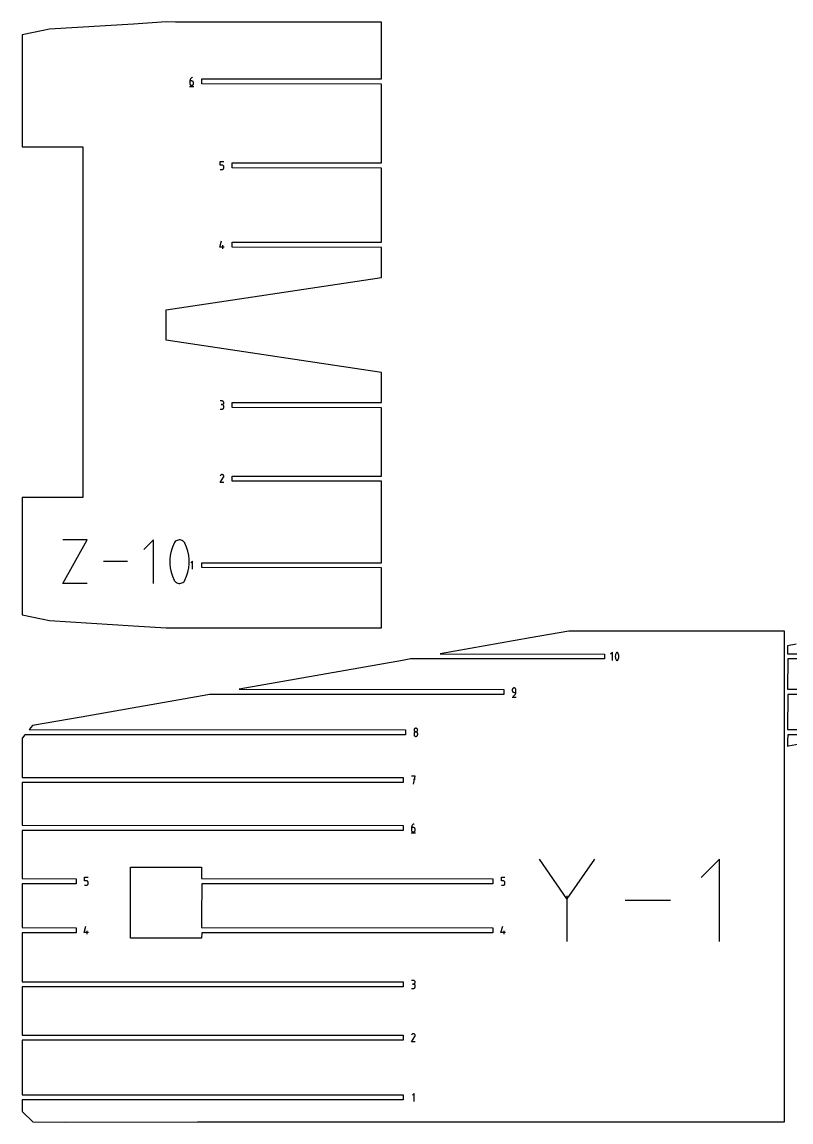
# Model space of a CAD drawing. Extents: x 0 to 3000, y 0 to 3000.
# Drawn here: x 750 to 1506, y 1200 to 2282 of the extents above; entities that cross this region are included whole.
import ezdxf

# ---------------------------------------------------------------- set-up
doc = ezdxf.new("R2010")
doc.units = 0

msp = doc.modelspace()

# ---------------------------------------------------------------- linework, layer by layer
at = {"layer": 'annotation', "color": 1}
for p, q in [((914.360083, 2218.465075), (918.360083, 2218.465075)), ((914.621921, 2224.443288), (914.582584, 2223.902552)), ((914.582584, 2223.902552), (914.582584, 2221.243578)), ((916.35908, 2223.902552), (914.582584, 2223.902552)), ((914.582584, 2221.243578), (914.582584, 2221.243578)), ((914.582584, 2221.243578), (914.611266, 2220.924002)), ((914.611266, 2220.924002), (914.693937, 2220.623172)), ((914.736734, 2224.96283), (914.621921, 2224.443288)), ((914.693937, 2220.623172), (914.825534, 2220.346123)), ((914.92223, 2225.454735), (914.736734, 2224.96283)), ((914.825534, 2220.346123), (915.000995, 2220.097886)), ((915.173616, 2225.912562), (914.92223, 2225.454735)), ((915.000995, 2220.097886), (915.215258, 2219.883497)), ((915.486096, 2226.329869), (915.173616, 2225.912562)), ((915.215258, 2219.883497), (915.46326, 2219.707987)), ((915.46326, 2219.707987), (915.739939, 2219.576392)), ((915.854878, 2226.700216), (915.486096, 2226.329869)), ((915.739939, 2219.576392), (916.040233, 2219.493743)), ((916.275167, 2227.01716), (915.854878, 2226.700216)), ((916.040233, 2219.493743), (916.35908, 2219.465075)), ((916.742169, 2227.27426), (916.275167, 2227.01716)), ((916.678587, 2223.874038), (916.35908, 2223.902552)), ((916.35908, 2219.465075), (916.678587, 2219.493743)), ((916.35908, 2219.465075), (916.35908, 2219.465075)), ((916.979232, 2223.791805), (916.678587, 2223.874038)), ((916.678587, 2219.493743), (916.979232, 2219.576392)), ((917.25109, 2227.465075), (916.742169, 2227.27426)), ((917.256014, 2223.66081), (916.979232, 2223.791805)), ((916.979232, 2219.576392), (917.256014, 2219.707987)), ((917.25109, 2227.465075), (917.25109, 2227.465075)), ((917.503934, 2223.486013), (917.256014, 2223.66081)), ((917.256014, 2219.707987), (917.503934, 2219.883497)), ((917.717991, 2223.272373), (917.503934, 2223.486013)), ((917.503934, 2219.883497), (917.717991, 2220.097886)), ((917.893183, 2223.024849), (917.717991, 2223.272373)), ((917.717991, 2220.097886), (917.893183, 2220.346123)), ((918.024512, 2222.7484), (917.893183, 2223.024849)), ((917.893183, 2220.346123), (918.024512, 2220.623172)), ((918.106976, 2222.447985), (918.024512, 2222.7484)), ((918.024512, 2220.623172), (918.106976, 2220.924002)), ((918.135575, 2222.128564), (918.106976, 2222.447985)), ((918.106976, 2220.924002), (918.135575, 2221.243578)), ((918.135575, 2221.243578), (918.135575, 2222.128564)), ((918.135575, 2222.128564), (918.135575, 2222.128564)), ((944.466647, 2141.180107), (944.466647, 2144.742631)), ((944.466647, 2144.742631), (948.019639, 2144.742631)), ((946.243143, 2141.180107), (944.466647, 2141.180107)), ((944.466647, 2136.742631), (946.243143, 2136.742631)), ((946.562121, 2141.151594), (946.243143, 2141.180107)), ((946.243143, 2136.742631), (946.561989, 2136.771299)), ((946.243143, 2136.742631), (946.243143, 2136.742631)), ((946.561989, 2136.771299), (946.862283, 2136.853948)), ((946.862486, 2141.06936), (946.562121, 2141.151594)), ((946.862283, 2136.853948), (947.138963, 2136.985543)), ((947.139186, 2140.938366), (946.862486, 2141.06936)), ((947.138963, 2136.985543), (947.386965, 2137.161053)), ((947.387171, 2140.763568), (947.139186, 2140.938366)), ((947.386965, 2137.161053), (947.601228, 2137.375442)), ((947.601393, 2140.549928), (947.387171, 2140.763568)), ((947.601228, 2137.375442), (947.776689, 2137.623678)), ((947.7768, 2140.302404), (947.601393, 2140.549928)), ((947.776689, 2137.623678), (947.908286, 2137.900728)), ((947.908344, 2140.025956), (947.7768, 2140.302404)), ((947.908286, 2137.900728), (947.990957, 2138.201557)), ((947.990973, 2139.725541), (947.908344, 2140.025956)), ((947.990957, 2138.201557), (948.019639, 2138.521133)), ((948.019639, 2139.40612), (947.990973, 2139.725541)), ((948.019639, 2138.521133), (948.019639, 2139.40612)), ((948.019639, 2139.40612), (948.019639, 2139.40612)), ((944.022147, 2060.47309), (945.796134, 2066.694587)), ((948.464139, 2060.47309), (944.022147, 2060.47309)), ((947.132645, 2058.694587), (947.132645, 2062.247579)), ((946.243143, 1909.086662), (944.466648, 1909.086662)), ((946.243143, 1905.533671), (945.353641, 1905.533671)), ((945.353641, 1905.533671), (946.243143, 1905.533671)), ((946.56265, 1909.057984), (946.243143, 1909.086662)), ((946.243143, 1905.533671), (946.56265, 1905.562356)), ((946.56265, 1905.504992), (946.243143, 1905.533671)), ((946.243143, 1905.533671), (946.243143, 1905.533671)), ((946.863295, 1908.975337), (946.56265, 1909.057984)), ((946.56265, 1905.562356), (946.863295, 1905.645051)), ((946.863295, 1905.422346), (946.56265, 1905.504992)), ((947.140078, 1908.843805), (946.863295, 1908.975337)), ((946.863295, 1905.645051), (947.140078, 1905.776713)), ((947.140078, 1905.290814), (946.863295, 1905.422346)), ((947.387997, 1908.668471), (947.140078, 1908.843805)), ((947.140078, 1905.776713), (947.387997, 1905.952302)), ((947.387997, 1905.11548), (947.140078, 1905.290814)), ((947.602054, 1908.454418), (947.387997, 1908.668471)), ((947.387997, 1905.952302), (947.602054, 1906.166774)), ((947.602054, 1904.901427), (947.387997, 1905.11548)), ((947.777247, 1908.206729), (947.602054, 1908.454418)), ((947.602054, 1906.166774), (947.777247, 1906.41509)), ((947.777247, 1904.653738), (947.602054, 1904.901427)), ((947.908575, 1907.930487), (947.777247, 1908.206729)), ((947.777247, 1906.41509), (947.908575, 1906.692206)), ((947.908575, 1904.377496), (947.777247, 1904.653738)), ((947.99104, 1907.630774), (947.908575, 1907.930487)), ((947.908575, 1906.692206), (947.99104, 1906.993082)), ((947.99104, 1904.077783), (947.908575, 1904.377496)), ((948.019639, 1907.312675), (947.99104, 1907.630774)), ((947.99104, 1906.993082), (948.019639, 1907.312675)), ((948.019639, 1907.312675), (948.019639, 1907.312675)), ((944.466648, 1901.096194), (946.243143, 1901.096194)), ((946.243143, 1901.096194), (946.56265, 1901.124856)), ((946.243143, 1901.096194), (946.243143, 1901.096194)), ((946.56265, 1901.124856), (946.863295, 1901.207461)), ((946.863295, 1901.207461), (947.140078, 1901.338939)), ((947.140078, 1901.338939), (947.387997, 1901.51422)), ((947.387997, 1901.51422), (947.602054, 1901.728231)), ((947.602054, 1901.728231), (947.777247, 1901.975904)), ((947.777247, 1901.975904), (947.908575, 1902.252167)), ((947.908575, 1902.252167), (947.99104, 1902.55195)), ((948.019639, 1903.759683), (947.99104, 1904.077783)), ((947.99104, 1902.55195), (948.019639, 1902.870181)), ((948.019639, 1902.870181), (948.019639, 1903.759683)), ((948.019639, 1903.759683), (948.019639, 1903.759683)), ((944.466647, 1828.810178), (947.749728, 1834.095516)), ((948.019639, 1828.810178), (944.466647, 1828.810178)), ((944.704952, 1835.920676), (944.471664, 1835.473165)), ((944.890084, 1836.183196), (944.704952, 1835.920676)), ((945.112201, 1836.40234), (944.890084, 1836.183196)), ((945.364548, 1836.576352), (945.112201, 1836.40234)), ((945.640369, 1836.703477), (945.364548, 1836.576352)), ((945.932909, 1836.78196), (945.640369, 1836.703477)), ((946.235413, 1836.810048), (945.932909, 1836.78196)), ((946.541125, 1836.785984), (946.235413, 1836.810048)), ((946.843291, 1836.708013), (946.541125, 1836.785984)), ((947.135154, 1836.574382), (946.843291, 1836.708013)), ((947.396194, 1836.389018), (947.135154, 1836.574382)), ((947.135154, 1836.574382), (947.135154, 1836.574382)), ((947.614452, 1836.166583), (947.396194, 1836.389018)), ((947.787986, 1835.913893), (947.614452, 1836.166583)), ((947.749728, 1834.095516), (947.753653, 1834.100372)), ((947.749728, 1834.095516), (947.749728, 1834.095516)), ((947.753653, 1834.100372), (947.757416, 1834.10527)), ((947.757416, 1834.10527), (947.761044, 1834.110251)), ((947.761044, 1834.110251), (947.76456, 1834.115355)), ((947.76456, 1834.115355), (947.767989, 1834.120624)), ((947.767989, 1834.120624), (947.771356, 1834.1261)), ((947.771356, 1834.1261), (947.774686, 1834.131824)), ((947.774686, 1834.131824), (947.778004, 1834.137837)), ((947.778004, 1834.137837), (947.781334, 1834.14418)), ((947.781334, 1834.14418), (947.916892, 1834.435234)), ((947.781334, 1834.14418), (947.781334, 1834.14418)), ((947.914858, 1835.637767), (947.787986, 1835.913893)), ((947.993125, 1835.34502), (947.914858, 1835.637767)), ((947.916892, 1834.435234), (947.996082, 1834.736936)), ((948.020846, 1835.042471), (947.993125, 1835.34502)), ((947.996082, 1834.736936), (948.020846, 1835.042471)), ((789.808447, 1729.602303), (813.636356, 1772.516221)), ((813.636356, 1772.516221), (789.808447, 1772.516221)), ((878.828049, 1772.516221), (869.287736, 1762.973216)), ((878.828049, 1729.602303), (878.828049, 1772.516221)), ((897.390196, 1765.249682), (896.156429, 1761.269047)), ((899.035218, 1769.118129), (897.390196, 1765.249682)), ((899.589185, 1770.039347), (899.035218, 1769.118129)), ((899.035218, 1769.118129), (899.035218, 1769.118129)), ((900.279573, 1770.824389), (899.589185, 1770.039347)), ((901.083523, 1771.465655), (900.279573, 1770.824389)), ((901.978176, 1771.95555), (901.083523, 1771.465655)), ((902.940674, 1772.286476), (901.978176, 1771.95555)), ((903.948158, 1772.450835), (902.940674, 1772.286476)), ((904.97777, 1772.44103), (903.948158, 1772.450835)), ((906.006652, 1772.249464), (904.97777, 1772.44103)), ((907.011943, 1771.868538), (906.006652, 1772.249464)), ((907.396785, 1771.666307), (907.011943, 1771.868538)), ((907.011943, 1771.868538), (907.011943, 1771.868538)), ((907.766078, 1771.434018), (907.396785, 1771.666307)), ((908.118027, 1771.17351), (907.766078, 1771.434018)), ((908.45084, 1770.886622), (908.118027, 1771.17351)), ((908.76272, 1770.575192), (908.45084, 1770.886622)), ((909.051875, 1770.241058), (908.76272, 1770.575192)), ((909.31651, 1769.88606), (909.051875, 1770.241058)), ((909.554831, 1769.512034), (909.31651, 1769.88606)), ((909.765043, 1769.12082), (909.554831, 1769.512034)), ((911.41804, 1765.2444), (909.765043, 1769.12082)), ((909.765043, 1769.12082), (909.765043, 1769.12082)), ((912.657787, 1761.257783), (911.41804, 1765.2444)), ((895.333918, 1757.207963), (894.922662, 1753.098171)), ((894.922662, 1753.098171), (894.922662, 1748.971413)), ((896.156429, 1761.269047), (895.333918, 1757.207963)), ((913.484286, 1757.192713), (912.657787, 1761.257783)), ((913.897535, 1753.080928), (913.484286, 1757.192713)), ((913.897535, 1748.95417), (913.897535, 1753.080928)), ((853.197708, 1751.059262), (829.733112, 1751.059262)), ((894.922662, 1748.971413), (895.333918, 1744.859429)), ((895.333918, 1744.859429), (896.156429, 1740.793959)), ((912.657787, 1740.782696), (913.484286, 1744.844179)), ((913.484286, 1744.844179), (913.897535, 1748.95417)), ((917.248582, 1751.58657), (915.470079, 1749.807566)), ((917.248582, 1743.58657), (917.248582, 1751.58657)), ((896.156429, 1740.793959), (897.390196, 1736.806745)), ((897.390196, 1736.806745), (899.035218, 1732.929527)), ((899.035218, 1732.929527), (899.035218, 1732.929527)), ((899.035218, 1732.929527), (899.244667, 1732.539092)), ((899.244667, 1732.539092), (899.481227, 1732.166931)), ((899.481227, 1732.166931), (899.743902, 1731.814173)), ((899.743902, 1731.814173), (900.031694, 1731.481948)), ((900.031694, 1731.481948), (900.343608, 1731.171385)), ((907.717038, 1730.59436), (908.520645, 1731.233874)), ((908.520645, 1731.233874), (909.211021, 1732.015677)), ((909.211021, 1732.015677), (909.765043, 1732.932218)), ((909.765043, 1732.932218), (911.41804, 1736.801462)), ((909.765043, 1732.932218), (909.765043, 1732.932218)), ((911.41804, 1736.801462), (912.657787, 1740.782696)), ((813.636356, 1729.602303), (789.808447, 1729.602303)), ((900.343608, 1731.171385), (900.678646, 1730.883615)), ((900.678646, 1730.883615), (901.035812, 1730.619766)), ((901.035812, 1730.619766), (901.414109, 1730.380969)), ((901.414109, 1730.380969), (901.81254, 1730.168353)), ((901.81254, 1730.168353), (901.81254, 1730.168353)), ((901.81254, 1730.168353), (902.809913, 1729.795509)), ((902.809913, 1729.795509), (903.832802, 1729.610274)), ((903.832802, 1729.610274), (904.858084, 1729.605094)), ((904.858084, 1729.605094), (905.862633, 1729.772418)), ((905.862633, 1729.772418), (906.823326, 1730.104691)), ((906.823326, 1730.104691), (907.717038, 1730.59436)), ((1330.093453, 1661.596763), (1328.382489, 1659.885317)), ((1330.093453, 1653.900564), (1330.093453, 1661.596763)), ((1333.053622, 1658.851374), (1332.979868, 1658.114322)), ((1332.979868, 1658.114322), (1332.979868, 1657.374228)), ((1332.979868, 1657.374228), (1333.053622, 1656.636783)), ((1333.201132, 1659.57969), (1333.053622, 1658.851374)), ((1333.053622, 1656.636783), (1333.201132, 1655.90768)), ((1333.422396, 1660.293579), (1333.201132, 1659.57969)), ((1333.201132, 1655.90768), (1333.422396, 1655.192611)), ((1333.717415, 1660.987348), (1333.422396, 1660.293579)), ((1333.816764, 1661.15256), (1333.717415, 1660.987348)), ((1333.717415, 1660.987348), (1333.717415, 1660.987348)), ((1333.940578, 1661.293349), (1333.816764, 1661.15256)), ((1334.084759, 1661.408354), (1333.940578, 1661.293349)), ((1334.245206, 1661.496212), (1334.084759, 1661.408354)), ((1334.417821, 1661.555561), (1334.245206, 1661.496212)), ((1334.598504, 1661.585037), (1334.417821, 1661.555561)), ((1334.783155, 1661.583278), (1334.598504, 1661.585037)), ((1334.967675, 1661.548923), (1334.783155, 1661.583278)), ((1335.147964, 1661.480608), (1334.967675, 1661.548923)), ((1335.216982, 1661.444339), (1335.147964, 1661.480608)), ((1335.147964, 1661.480608), (1335.147964, 1661.480608)), ((1335.283211, 1661.402681), (1335.216982, 1661.444339)), ((1335.34633, 1661.355961), (1335.283211, 1661.402681)), ((1335.406016, 1661.30451), (1335.34633, 1661.355961)), ((1335.461949, 1661.248658), (1335.406016, 1661.30451)), ((1335.513806, 1661.188735), (1335.461949, 1661.248658)), ((1335.561266, 1661.125069), (1335.513806, 1661.188735)), ((1335.604007, 1661.057991), (1335.561266, 1661.125069)), ((1335.641706, 1660.987831), (1335.604007, 1661.057991)), ((1335.938155, 1660.292632), (1335.641706, 1660.987831)), ((1335.641706, 1660.987831), (1335.641706, 1660.987831)), ((1336.160492, 1659.57767), (1335.938155, 1660.292632)), ((1335.938155, 1655.191664), (1336.160492, 1655.90566)), ((1336.308717, 1658.848639), (1336.160492, 1659.57767)), ((1336.160492, 1655.90566), (1336.308717, 1656.634048)), ((1336.382829, 1658.11123), (1336.308717, 1658.848639)), ((1336.308717, 1656.634048), (1336.382829, 1657.371135)), ((1336.382829, 1657.371135), (1336.382829, 1658.11123)), ((1333.422396, 1655.192611), (1333.717415, 1654.497269)), ((1333.717415, 1654.497269), (1333.717415, 1654.497269)), ((1333.717415, 1654.497269), (1333.754978, 1654.427249)), ((1333.754978, 1654.427249), (1333.797402, 1654.360505)), ((1333.797402, 1654.360505), (1333.844511, 1654.297241)), ((1333.844511, 1654.297241), (1333.896123, 1654.23766)), ((1333.896123, 1654.23766), (1333.952062, 1654.181964)), ((1333.952062, 1654.181964), (1334.012148, 1654.130355)), ((1334.012148, 1654.130355), (1334.076202, 1654.083036)), ((1334.076202, 1654.083036), (1334.144046, 1654.04021)), ((1334.144046, 1654.04021), (1334.215501, 1654.002079)), ((1334.215501, 1654.002079), (1334.215501, 1654.002079)), ((1334.215501, 1654.002079), (1334.39437, 1653.935213)), ((1334.39437, 1653.935213), (1334.577816, 1653.901993)), ((1334.577816, 1653.901993), (1334.76169, 1653.901064)), ((1334.76169, 1653.901064), (1334.941847, 1653.931072)), ((1334.941847, 1653.931072), (1335.114138, 1653.990662)), ((1335.114138, 1653.990662), (1335.274416, 1654.07848)), ((1335.274416, 1654.07848), (1335.418535, 1654.19317)), ((1335.418535, 1654.19317), (1335.542348, 1654.333379)), ((1335.542348, 1654.333379), (1335.641706, 1654.497752)), ((1335.641706, 1654.497752), (1335.938155, 1655.191664)), ((1335.641706, 1654.497752), (1335.641706, 1654.497752)), ((1231.691807, 1625.396932), (1231.663125, 1625.077339)), ((1231.663125, 1625.077339), (1231.663125, 1624.187837)), ((1231.663125, 1624.187837), (1231.663125, 1624.187837)), ((1231.663125, 1624.187837), (1231.691807, 1623.868261)), ((1231.774478, 1625.697808), (1231.691807, 1625.396932)), ((1231.691807, 1623.868261), (1231.774478, 1623.567432)), ((1231.906075, 1625.974924), (1231.774478, 1625.697808)), ((1231.774478, 1623.567432), (1231.906075, 1623.290382)), ((1232.081536, 1626.223239), (1231.906075, 1625.974924)), ((1231.906075, 1623.290382), (1232.081536, 1623.042146)), ((1232.295799, 1626.437712), (1232.081536, 1626.223239)), ((1232.081536, 1623.042146), (1232.295799, 1622.827756)), ((1232.543801, 1626.613301), (1232.295799, 1626.437712)), ((1232.820481, 1626.744963), (1232.543801, 1626.613301)), ((1233.120775, 1626.827658), (1232.820481, 1626.744963)), ((1233.439621, 1626.856343), (1233.120775, 1626.827658)), ((1233.759128, 1626.827658), (1233.439621, 1626.856343)), ((1233.439621, 1626.856343), (1233.439621, 1626.856343)), ((1234.059773, 1626.744963), (1233.759128, 1626.827658)), ((1234.336556, 1626.613301), (1234.059773, 1626.744963)), ((1234.584475, 1626.437712), (1234.336556, 1626.613301)), ((1234.798532, 1626.223239), (1234.584475, 1626.437712)), ((1234.973725, 1625.974924), (1234.798532, 1626.223239)), ((1235.105053, 1625.697808), (1234.973725, 1625.974924)), ((1235.187517, 1625.396932), (1235.105053, 1625.697808)), ((1235.216117, 1625.077339), (1235.187517, 1625.396932)), ((1235.216117, 1622.409335), (1235.216117, 1625.077339)), ((1235.216117, 1625.077339), (1235.216117, 1625.077339)), ((1231.441126, 1617.856343), (1235.441126, 1617.856343)), ((1232.295799, 1622.827756), (1232.543801, 1622.652247)), ((1232.543801, 1622.652247), (1232.820481, 1622.520651)), ((1232.550621, 1618.856343), (1233.058646, 1619.045658)), ((1232.550621, 1618.856343), (1232.550621, 1618.856343)), ((1232.820481, 1622.520651), (1233.120775, 1622.438003)), ((1233.058646, 1619.045658), (1233.52495, 1619.301552)), ((1233.120775, 1622.438003), (1233.439621, 1622.409335)), ((1233.439621, 1622.409335), (1235.216117, 1622.409335)), ((1233.52495, 1619.301552), (1233.944715, 1619.617505)), ((1233.944715, 1619.617505), (1234.313121, 1619.986996)), ((1234.313121, 1619.986996), (1234.625349, 1620.403506)), ((1234.625349, 1620.403506), (1234.876582, 1620.860515)), ((1234.876582, 1620.860515), (1235.062, 1621.351502)), ((1235.062, 1621.351502), (1235.176784, 1621.869949)), ((1235.176784, 1621.869949), (1235.216117, 1622.409335)), ((1135.086719, 1585.724766), (1135.058054, 1585.406667)), ((1135.058054, 1585.406667), (1135.058054, 1585.406667)), ((1135.058054, 1585.406667), (1135.086735, 1585.087074)), ((1135.086719, 1582.168604), (1135.058054, 1581.84916)), ((1135.058054, 1581.84916), (1135.058054, 1580.964173)), ((1135.058054, 1580.964173), (1135.058054, 1580.964173)), ((1135.058054, 1580.964173), (1135.086735, 1580.644752)), ((1135.169348, 1586.024479), (1135.086719, 1585.724766)), ((1135.169348, 1582.469363), (1135.086719, 1582.168604)), ((1135.086735, 1585.087074), (1135.169406, 1584.786198)), ((1135.086735, 1580.644752), (1135.169406, 1580.344338)), ((1135.300892, 1586.300721), (1135.169348, 1586.024479)), ((1135.300892, 1582.746392), (1135.169348, 1582.469363)), ((1135.169406, 1584.786198), (1135.301003, 1584.509082)), ((1135.169406, 1580.344338), (1135.301003, 1580.067889)), ((1135.476299, 1586.54841), (1135.300892, 1586.300721)), ((1135.476299, 1582.994645), (1135.300892, 1582.746392)), ((1135.301003, 1584.509082), (1135.476464, 1584.260766)), ((1135.301003, 1580.067889), (1135.476464, 1579.820365)), ((1135.690521, 1586.762463), (1135.476299, 1586.54841)), ((1135.690521, 1583.209076), (1135.476299, 1582.994645)), ((1135.476464, 1584.260766), (1135.690727, 1584.046293)), ((1135.476464, 1579.820365), (1135.690727, 1579.606725)), ((1135.938507, 1586.937797), (1135.690521, 1586.762463)), ((1135.938507, 1583.384639), (1135.690521, 1583.209076)), ((1135.690727, 1584.046293), (1135.93873, 1583.870705)), ((1136.215207, 1587.069329), (1135.938507, 1586.937797)), ((1136.215207, 1583.516288), (1135.938507, 1583.384639)), ((1135.93873, 1583.870705), (1136.215409, 1583.739043)), ((1136.515571, 1587.151975), (1136.215207, 1587.069329)), ((1136.515571, 1583.598978), (1136.215207, 1583.516288)), ((1136.215409, 1583.739043), (1136.515703, 1583.656348)), ((1136.834549, 1587.180654), (1136.515571, 1587.151975)), ((1136.834549, 1583.627662), (1136.515571, 1583.598978)), ((1136.515703, 1583.656348), (1136.834549, 1583.627662)), ((1137.153528, 1587.151975), (1136.834549, 1587.180654)), ((1136.834549, 1587.180654), (1136.834549, 1587.180654)), ((1136.834549, 1583.627662), (1137.153396, 1583.656348)), ((1137.153528, 1583.598994), (1136.834549, 1583.627662)), ((1136.834549, 1583.627662), (1136.834549, 1583.627662)), ((1136.834549, 1583.627662), (1136.834549, 1583.627662)), ((1137.153396, 1583.656348), (1137.45369, 1583.739043)), ((1137.453892, 1587.069329), (1137.153528, 1587.151975)), ((1137.453892, 1583.516346), (1137.153528, 1583.598994)), ((1137.45369, 1583.739043), (1137.730369, 1583.870705)), ((1137.730592, 1586.937797), (1137.453892, 1587.069329)), ((1137.730592, 1583.38475), (1137.453892, 1583.516346)), ((1137.730369, 1583.870705), (1137.978371, 1584.046293)), ((1137.978578, 1586.762463), (1137.730592, 1586.937797)), ((1137.978578, 1583.209241), (1137.730592, 1583.38475)), ((1137.978371, 1584.046293), (1138.192634, 1584.260766)), ((1137.978371, 1579.606725), (1138.192634, 1579.820365)), ((1138.192799, 1586.54841), (1137.978578, 1586.762463)), ((1138.192799, 1582.994851), (1137.978578, 1583.209241)), ((1138.192634, 1584.260766), (1138.368095, 1584.509082)), ((1138.192634, 1579.820365), (1138.368095, 1580.067889)), ((1138.368207, 1586.300721), (1138.192799, 1586.54841)), ((1138.368207, 1582.746615), (1138.192799, 1582.994851)), ((1138.368095, 1584.509082), (1138.499692, 1584.786198)), ((1138.368095, 1580.067889), (1138.499692, 1580.344338)), ((1138.49975, 1586.024479), (1138.368207, 1586.300721)), ((1138.49975, 1582.469565), (1138.368207, 1582.746615)), ((1138.499692, 1584.786198), (1138.582363, 1585.087074)), ((1138.499692, 1580.344338), (1138.582363, 1580.644752)), ((1138.58238, 1585.724766), (1138.49975, 1586.024479)), ((1138.58238, 1582.168736), (1138.49975, 1582.469565)), ((1138.582363, 1585.087074), (1138.611045, 1585.406667)), ((1138.582363, 1580.644752), (1138.611045, 1580.964173)), ((1138.611045, 1585.406667), (1138.58238, 1585.724766)), ((1138.611045, 1581.84916), (1138.58238, 1582.168736)), ((1138.611045, 1585.406667), (1138.611045, 1585.406667)), ((1138.611045, 1580.964173), (1138.611045, 1581.84916)), ((1138.611045, 1581.84916), (1138.611045, 1581.84916)), ((1135.690727, 1579.606725), (1135.93873, 1579.431928)), ((1135.93873, 1579.431928), (1136.215409, 1579.300933)), ((1136.215409, 1579.300933), (1136.515703, 1579.218699)), ((1136.515703, 1579.218699), (1136.834549, 1579.190186)), ((1136.834549, 1579.190186), (1137.153396, 1579.218699)), ((1136.834549, 1579.190186), (1136.834549, 1579.190186)), ((1137.153396, 1579.218699), (1137.45369, 1579.300933)), ((1137.45369, 1579.300933), (1137.730369, 1579.431928)), ((1137.730369, 1579.431928), (1137.978371, 1579.606725)), ((1136.149148, 1540.193674), (1132.591641, 1540.193674)), ((1134.370645, 1532.193674), (1136.149148, 1540.193674)), ((1136.149148, 1536.631151), (1134.370645, 1536.631151)), ((1135.262656, 1493.154092), (1134.753735, 1492.963278)), ((1135.262656, 1493.154092), (1135.262656, 1493.154092)), ((1132.371649, 1484.154092), (1136.371649, 1484.154092)), ((1132.633486, 1490.132305), (1132.59415, 1489.591569)), ((1132.59415, 1489.591569), (1132.59415, 1486.932595)), ((1134.370645, 1489.591569), (1132.59415, 1489.591569)), ((1132.59415, 1486.932595), (1132.59415, 1486.932595)), ((1132.59415, 1486.932595), (1132.622832, 1486.613019)), ((1132.622832, 1486.613019), (1132.705502, 1486.31219)), ((1132.7483, 1490.651847), (1132.633486, 1490.132305)), ((1132.705502, 1486.31219), (1132.837099, 1486.03514)), ((1132.933796, 1491.143752), (1132.7483, 1490.651847)), ((1132.837099, 1486.03514), (1133.01256, 1485.786904)), ((1133.185181, 1491.601579), (1132.933796, 1491.143752)), ((1133.01256, 1485.786904), (1133.226823, 1485.572514)), ((1133.497662, 1492.018887), (1133.185181, 1491.601579)), ((1133.226823, 1485.572514), (1133.474826, 1485.397005)), ((1133.474826, 1485.397005), (1133.751505, 1485.265409)), ((1133.866444, 1492.389233), (1133.497662, 1492.018887)), ((1133.751505, 1485.265409), (1134.051799, 1485.18276)), ((1134.286733, 1492.706177), (1133.866444, 1492.389233)), ((1134.051799, 1485.18276), (1134.370645, 1485.154092)), ((1134.753735, 1492.963278), (1134.286733, 1492.706177)), ((1134.690152, 1489.563056), (1134.370645, 1489.591569)), ((1134.370645, 1485.154092), (1134.690152, 1485.18276)), ((1134.370645, 1485.154092), (1134.370645, 1485.154092)), ((1134.990797, 1489.480822), (1134.690152, 1489.563056)), ((1134.690152, 1485.18276), (1134.990797, 1485.265409)), ((1135.26758, 1489.349827), (1134.990797, 1489.480822)), ((1134.990797, 1485.265409), (1135.26758, 1485.397005)), ((1135.5155, 1489.17503), (1135.26758, 1489.349827)), ((1135.26758, 1485.397005), (1135.5155, 1485.572514)), ((1135.729556, 1488.96139), (1135.5155, 1489.17503)), ((1135.5155, 1485.572514), (1135.729556, 1485.786904)), ((1135.904749, 1488.713866), (1135.729556, 1488.96139)), ((1135.729556, 1485.786904), (1135.904749, 1486.03514)), ((1136.036078, 1488.437417), (1135.904749, 1488.713866)), ((1135.904749, 1486.03514), (1136.036078, 1486.31219)), ((1136.118542, 1488.137003), (1136.036078, 1488.437417)), ((1136.036078, 1486.31219), (1136.118542, 1486.613019)), ((1136.147141, 1487.817582), (1136.118542, 1488.137003)), ((1136.118542, 1486.613019), (1136.147141, 1486.932595)), ((1136.147141, 1486.932595), (1136.147141, 1487.817582)), ((1136.147141, 1487.817582), (1136.147141, 1487.817582)), ((1285.444152, 1419.296891), (1258.433946, 1458.357335)), ((1312.449279, 1458.357335), (1285.444152, 1419.296891)), ((1435.462763, 1458.354796), (1417.461038, 1440.347992)), ((1435.462763, 1377.380038), (1435.462763, 1458.354796)), ((811.063775, 1437.147686), (811.063775, 1440.71021)), ((811.063775, 1440.71021), (814.616766, 1440.71021)), ((1220.909429, 1437.147686), (1220.909429, 1440.71021)), ((1220.909429, 1440.71021), (1224.46242, 1440.71021)), ((812.840271, 1437.147686), (811.063775, 1437.147686)), ((811.063775, 1432.71021), (812.840271, 1432.71021)), ((813.159249, 1437.119173), (812.840271, 1437.147686)), ((812.840271, 1432.71021), (813.159117, 1432.738878)), ((812.840271, 1432.71021), (812.840271, 1432.71021)), ((813.159117, 1432.738878), (813.459411, 1432.821526)), ((813.459613, 1437.036939), (813.159249, 1437.119173)), ((813.459411, 1432.821526), (813.73609, 1432.953122)), ((813.736313, 1436.905944), (813.459613, 1437.036939)), ((813.73609, 1432.953122), (813.984093, 1433.128631)), ((813.984299, 1436.731147), (813.736313, 1436.905944)), ((813.984093, 1433.128631), (814.198356, 1433.343021)), ((814.198521, 1436.517507), (813.984299, 1436.731147)), ((814.198356, 1433.343021), (814.373817, 1433.591257)), ((814.373928, 1436.269983), (814.198521, 1436.517507)), ((814.373817, 1433.591257), (814.505414, 1433.868307)), ((814.505472, 1435.993534), (814.373928, 1436.269983)), ((814.505414, 1433.868307), (814.588085, 1434.169136)), ((814.588101, 1435.69312), (814.505472, 1435.993534)), ((814.588085, 1434.169136), (814.616766, 1434.488712)), ((814.616766, 1435.373699), (814.588101, 1435.69312)), ((814.616766, 1434.488712), (814.616766, 1435.373699)), ((814.616766, 1435.373699), (814.616766, 1435.373699)), ((1222.685924, 1437.147686), (1220.909429, 1437.147686)), ((1220.909429, 1432.71021), (1222.685924, 1432.71021)), ((1223.004903, 1437.119173), (1222.685924, 1437.147686)), ((1222.685924, 1432.71021), (1223.004771, 1432.738878)), ((1222.685924, 1432.71021), (1222.685924, 1432.71021)), ((1223.004771, 1432.738878), (1223.305065, 1432.821526)), ((1223.305267, 1437.036939), (1223.004903, 1437.119173)), ((1223.305065, 1432.821526), (1223.581744, 1432.953122)), ((1223.581967, 1436.905944), (1223.305267, 1437.036939)), ((1223.581744, 1432.953122), (1223.829746, 1433.128631)), ((1223.829953, 1436.731147), (1223.581967, 1436.905944)), ((1223.829746, 1433.128631), (1224.044009, 1433.343021)), ((1224.044174, 1436.517507), (1223.829953, 1436.731147)), ((1224.044009, 1433.343021), (1224.21947, 1433.591257)), ((1224.219582, 1436.269983), (1224.044174, 1436.517507)), ((1224.21947, 1433.591257), (1224.351067, 1433.868307)), ((1224.351125, 1435.993534), (1224.219582, 1436.269983)), ((1224.351067, 1433.868307), (1224.433738, 1434.169136)), ((1224.433755, 1435.69312), (1224.351125, 1435.993534)), ((1224.433738, 1434.169136), (1224.46242, 1434.488712)), ((1224.46242, 1435.373699), (1224.433755, 1435.69312)), ((1224.46242, 1434.488712), (1224.46242, 1435.373699)), ((1224.46242, 1435.373699), (1224.46242, 1435.373699)), ((1285.444152, 1422.440211), (1285.444152, 1377.377499)), ((1387.100582, 1417.867417), (1342.824969, 1417.867417)), ((810.619275, 1386.246039), (812.393262, 1392.467537)), ((815.061267, 1386.246039), (810.619275, 1386.246039)), ((813.729773, 1384.467537), (813.729773, 1388.020528)), ((1220.464928, 1386.246039), (1222.238916, 1392.467537)), ((1224.90692, 1386.246039), (1220.464928, 1386.246039)), ((1223.575426, 1384.467537), (1223.575426, 1388.020528)), ((1134.370645, 1339.137639), (1132.59415, 1339.137639)), ((1132.59415, 1331.147171), (1134.370645, 1331.147171)), ((1134.370645, 1335.584647), (1133.481143, 1335.584647)), ((1133.481143, 1335.584647), (1134.370645, 1335.584647)), ((1134.690152, 1339.10896), (1134.370645, 1339.137639)), ((1134.370645, 1335.584647), (1134.690152, 1335.613333)), ((1134.690152, 1335.555969), (1134.370645, 1335.584647)), ((1134.370645, 1335.584647), (1134.370645, 1335.584647)), ((1134.370645, 1331.147171), (1134.690152, 1331.175833)), ((1134.370645, 1331.147171), (1134.370645, 1331.147171)), ((1134.990797, 1339.026314), (1134.690152, 1339.10896)), ((1134.690152, 1335.613333), (1134.990797, 1335.696027)), ((1134.990797, 1335.473322), (1134.690152, 1335.555969)), ((1134.690152, 1331.175833), (1134.990797, 1331.258438)), ((1135.26758, 1338.894782), (1134.990797, 1339.026314)), ((1134.990797, 1335.696027), (1135.26758, 1335.82769)), ((1135.26758, 1335.341791), (1134.990797, 1335.473322)), ((1134.990797, 1331.258438), (1135.26758, 1331.389916)), ((1135.5155, 1338.719448), (1135.26758, 1338.894782)), ((1135.26758, 1335.82769), (1135.5155, 1336.003278)), ((1135.5155, 1335.166457), (1135.26758, 1335.341791)), ((1135.26758, 1331.389916), (1135.5155, 1331.565196)), ((1135.729556, 1338.505395), (1135.5155, 1338.719448)), ((1135.5155, 1336.003278), (1135.729556, 1336.217751)), ((1135.729556, 1334.952404), (1135.5155, 1335.166457)), ((1135.5155, 1331.565196), (1135.729556, 1331.779208)), ((1135.904749, 1338.257706), (1135.729556, 1338.505395)), ((1135.729556, 1336.217751), (1135.904749, 1336.466067)), ((1135.904749, 1334.704715), (1135.729556, 1334.952404)), ((1135.729556, 1331.779208), (1135.904749, 1332.026881)), ((1136.036078, 1337.981464), (1135.904749, 1338.257706)), ((1135.904749, 1336.466067), (1136.036078, 1336.743183)), ((1136.036078, 1334.428472), (1135.904749, 1334.704715)), ((1135.904749, 1332.026881), (1136.036078, 1332.303144)), ((1136.118542, 1337.681751), (1136.036078, 1337.981464)), ((1136.036078, 1336.743183), (1136.118542, 1337.044058)), ((1136.118542, 1334.12876), (1136.036078, 1334.428472)), ((1136.036078, 1332.303144), (1136.118542, 1332.602926)), ((1136.147141, 1337.363652), (1136.118542, 1337.681751)), ((1136.118542, 1337.044058), (1136.147141, 1337.363652)), ((1136.147141, 1333.81066), (1136.118542, 1334.12876)), ((1136.118542, 1332.602926), (1136.147141, 1332.921158)), ((1136.147141, 1337.363652), (1136.147141, 1337.363652)), ((1136.147141, 1332.921158), (1136.147141, 1333.81066)), ((1136.147141, 1333.81066), (1136.147141, 1333.81066)), ((1132.59415, 1278.712167), (1135.87723, 1283.997505)), ((1136.147141, 1278.712167), (1132.59415, 1278.712167)), ((1132.832454, 1285.822665), (1132.599167, 1285.375155)), ((1133.017586, 1286.085186), (1132.832454, 1285.822665)), ((1133.239704, 1286.304329), (1133.017586, 1286.085186)), ((1133.49205, 1286.478341), (1133.239704, 1286.304329)), ((1133.767872, 1286.605466), (1133.49205, 1286.478341)), ((1134.060412, 1286.68395), (1133.767872, 1286.605466)), ((1134.362916, 1286.712037), (1134.060412, 1286.68395)), ((1134.668628, 1286.687973), (1134.362916, 1286.712037)), ((1134.970793, 1286.610003), (1134.668628, 1286.687973)), ((1135.262656, 1286.476371), (1134.970793, 1286.610003)), ((1135.523696, 1286.291008), (1135.262656, 1286.476371)), ((1135.262656, 1286.476371), (1135.262656, 1286.476371)), ((1135.741954, 1286.068573), (1135.523696, 1286.291008)), ((1135.915489, 1285.815883), (1135.741954, 1286.068573)), ((1135.87723, 1283.997505), (1135.881155, 1284.002362)), ((1135.87723, 1283.997505), (1135.87723, 1283.997505)), ((1135.881155, 1284.002362), (1135.884919, 1284.00726)), ((1135.884919, 1284.00726), (1135.888546, 1284.01224)), ((1135.888546, 1284.01224), (1135.892062, 1284.017344)), ((1135.892062, 1284.017344), (1135.895491, 1284.022614)), ((1135.895491, 1284.022614), (1135.898859, 1284.02809)), ((1135.898859, 1284.02809), (1135.902189, 1284.033814)), ((1135.902189, 1284.033814), (1135.905507, 1284.039826)), ((1135.905507, 1284.039826), (1135.908837, 1284.046169)), ((1135.908837, 1284.046169), (1136.044394, 1284.337223)), ((1135.908837, 1284.046169), (1135.908837, 1284.046169)), ((1136.04236, 1285.539756), (1135.915489, 1285.815883)), ((1136.120627, 1285.24701), (1136.04236, 1285.539756)), ((1136.044394, 1284.337223), (1136.123585, 1284.638926)), ((1136.148349, 1284.94446), (1136.120627, 1285.24701)), ((1136.123585, 1284.638926), (1136.148349, 1284.94446)), ((1135.260147, 1228.014182), (1133.481644, 1226.235178)), ((1135.260147, 1220.014182), (1135.260147, 1228.014182))]:
    msp.add_line(p, q, dxfattribs=at)
at = {"layer": 'boundary', "color": 5}
for p, q in [((770.497227, 2273.510075), (749.526043, 2269.116123)), ((776.721658, 2274.814187), (770.497227, 2273.510075)), ((859.104192, 2279.883496), (776.721658, 2274.814187)), ((891.319882, 2281.865687), (859.104192, 2279.883496)), ((900.348118, 2281.865686), (891.319882, 2281.865687)), ((1103.19417, 2281.865686), (900.348118, 2281.865686)), ((1103.19417, 2272.268911), (1103.19417, 2281.865686)), ((1103.19417, 2266.747076), (1103.19417, 2272.268911)), ((749.526043, 2269.116123), (749.525996, 2230.01782)), ((1102.99917, 2225.915075), (1103.19417, 2266.747076)), ((749.525996, 2230.01782), (749.526005, 2159.049248)), ((926.410084, 2221.015075), (926.410084, 2225.915075)), ((926.410084, 2225.915075), (1102.99917, 2225.915075)), ((1103.19417, 2220.765076), (926.410084, 2221.015075)), ((1102.99917, 2143.192631), (1103.19417, 2220.765076)), ((749.526005, 2159.049248), (809.294123, 2159.049248)), ((809.294123, 2159.049248), (809.294122, 2122.173317)), ((956.294146, 2138.292631), (956.294146, 2143.192631)), ((956.294146, 2143.192631), (1102.99917, 2143.192631)), ((1103.194169, 2138.042631), (956.294146, 2138.292631)), ((1102.99917, 2065.144587), (1103.194169, 2138.042631)), ((809.294122, 2122.173317), (809.294123, 1814.049134)), ((956.294146, 2060.244588), (956.294146, 2065.144587)), ((956.294146, 2065.144587), (1102.99917, 2065.144587)), ((1103.19417, 2059.994587), (956.294146, 2060.244588)), ((1103.194171, 2050.788184), (1103.19417, 2059.994587)), ((1103.19417, 2038.143622), (1103.194171, 2050.788184)), ((1103.19417, 2030.613118), (1103.19417, 2038.143622)), ((891.166208, 1998.901091), (1092.22726, 2028.972848)), ((1092.22726, 2028.972848), (1103.19417, 2030.613118)), ((891.166207, 1968.86386), (891.166208, 1997.347448)), ((891.166208, 1997.347448), (891.166208, 1998.901091)), ((902.133117, 1967.223591), (891.166207, 1968.86386)), ((1103.19417, 1937.151834), (902.133117, 1967.223591)), ((1103.19417, 1929.175786), (1103.19417, 1937.151834)), ((1103.19417, 1916.441283), (1103.19417, 1929.175786)), ((1102.999171, 1907.545943), (1103.19417, 1916.441283)), ((956.294147, 1902.645944), (956.294147, 1907.545943)), ((956.294147, 1907.545943), (1102.999171, 1907.545943)), ((1103.19417, 1902.395945), (956.294147, 1902.645944)), ((1102.99917, 1835.260243), (1103.19417, 1902.395945)), ((956.294146, 1830.360243), (956.294146, 1835.260243)), ((956.294146, 1835.260243), (1102.99917, 1835.260243)), ((1103.19417, 1830.110243), (956.294146, 1830.360243)), ((1102.999169, 1750.03657), (1103.19417, 1830.110243)), ((749.526005, 1814.049135), (749.525996, 1739.894023)), ((809.294123, 1814.049134), (749.526005, 1814.049135)), ((926.410083, 1745.13657), (926.410083, 1750.03657)), ((926.410083, 1750.03657), (1102.999169, 1750.03657)), ((1103.194169, 1744.88657), (926.410083, 1745.13657)), ((1103.19417, 1700.704752), (1103.194169, 1744.88657)), ((749.525996, 1739.894023), (749.526042, 1698.757766)), ((749.526042, 1698.757766), (770.497673, 1694.347507)), ((1103.194171, 1695.240809), (1103.19417, 1700.704752)), ((770.497673, 1694.347507), (776.722199, 1693.038477)), ((776.722199, 1693.038477), (859.104332, 1687.905902)), ((1103.19417, 1685.898648), (1103.194171, 1695.240809)), ((859.104332, 1687.905902), (891.166208, 1685.908386)), ((891.166208, 1685.908386), (1094.166174, 1685.898648)), ((1094.166174, 1685.898648), (1103.19417, 1685.898648)), ((1287.189337, 1682.723646), (1249.158775, 1676.017835)), ((1336.635921, 1682.723647), (1287.189337, 1682.723646)), ((1499.217301, 1682.723647), (1336.635921, 1682.723647)), ((1499.217301, 1549.047579), (1499.217301, 1682.723647)), ((1249.158775, 1676.017835), (1160.861593, 1660.448664)), ((1510.701713, 1669.752565), (1502.392302, 1668.287391)), ((1502.392302, 1668.287391), (1502.392302, 1660.448663)), ((1160.861593, 1660.448664), (1322.333214, 1660.198664)), ((1322.333214, 1660.198664), (1322.333213, 1655.298664)), ((1502.392302, 1660.448663), (1649.292325, 1660.198663)), ((1123.74053, 1653.903221), (962.977413, 1625.556343)), ((1130.236662, 1655.048664), (1123.74053, 1653.903221)), ((1131.654483, 1655.298664), (1130.236662, 1655.048664)), ((1322.333213, 1655.298664), (1131.654483, 1655.298664)), ((1502.587302, 1655.298664), (1502.392302, 1625.556343)), ((1649.292326, 1655.298664), (1502.587302, 1655.298664)), ((962.977413, 1625.556343), (1223.391127, 1625.306344)), ((1223.391127, 1625.306344), (1223.391125, 1620.406342)), ((1502.392302, 1625.556343), (1649.292325, 1625.306343)), ((932.352495, 1620.156344), (807.625329, 1598.163577)), ((933.770311, 1620.406343), (932.352495, 1620.156344)), ((1223.391125, 1620.406342), (933.770311, 1620.406343)), ((1502.587302, 1620.406343), (1502.392302, 1585.890436)), ((1649.292325, 1620.406343), (1502.587302, 1620.406343)), ((807.625329, 1598.163577), (759.966323, 1589.760003)), ((752.398012, 1580.740437), (750.009612, 1577.894052)), ((1126.785552, 1580.740437), (752.398012, 1580.740437)), ((759.966323, 1589.760003), (756.719373, 1585.890437)), ((756.719373, 1585.890437), (1126.785553, 1585.640437)), ((1126.785553, 1585.640437), (1126.785552, 1580.740437)), ((1502.392302, 1585.890436), (1649.292325, 1585.640437)), ((1502.587302, 1580.740437), (1502.392302, 1575.05194)), ((1649.292325, 1580.740437), (1502.587302, 1580.740437)), ((750.009612, 1577.894052), (749.525997, 1577.317701)), ((749.525997, 1577.317701), (749.525997, 1561.839328)), ((1502.392302, 1575.05194), (1502.392301, 1569.690225)), ((1502.392301, 1569.690225), (1503.124503, 1569.819332)), ((1503.124503, 1569.819332), (1517.702396, 1572.389806)), ((749.525997, 1561.839328), (749.525997, 1551.66789)), ((749.525997, 1551.66789), (749.525997, 1538.893674)), ((1499.2173, 1544.743794), (1499.217301, 1549.047579)), ((749.525997, 1538.893674), (1124.321649, 1538.643674)), ((1124.321649, 1538.643674), (1124.321648, 1533.743674)), ((1499.217301, 1400.903311), (1499.2173, 1544.743794)), ((749.720997, 1533.743674), (749.525997, 1531.806554)), ((749.525997, 1531.806554), (749.525997, 1491.854092)), ((1124.321648, 1533.743674), (749.720997, 1533.743674)), ((749.525997, 1491.854092), (1124.321649, 1491.604092)), ((749.720996, 1486.704092), (749.525997, 1439.41021)), ((1124.321648, 1486.704093), (749.720996, 1486.704092)), ((1124.321649, 1491.604092), (1124.321648, 1486.704093)), ((749.525997, 1439.41021), (802.791274, 1439.16021)), ((802.791274, 1439.16021), (802.791274, 1434.260209)), ((749.720997, 1434.26021), (749.525997, 1391.167536)), ((802.791274, 1434.260209), (749.720997, 1434.26021)), ((1499.217301, 1313.891208), (1499.217301, 1400.903311)), ((749.525997, 1391.167536), (802.791274, 1390.917536)), ((749.720997, 1386.017537), (749.525997, 1337.84692)), ((802.791275, 1386.017536), (749.720997, 1386.017537)), ((802.791274, 1390.917536), (802.791275, 1386.017536)), ((749.525997, 1337.84692), (1124.321649, 1337.596921)), ((749.720997, 1332.696919), (749.525997, 1285.412233)), ((1124.321649, 1332.696921), (749.720997, 1332.696919)), ((1124.321649, 1337.596921), (1124.321649, 1332.696921)), ((1499.2173, 1199.87158), (1499.217301, 1310.107383)), ((1499.217301, 1310.107383), (1499.217301, 1313.891208)), ((749.525997, 1285.412233), (1124.321649, 1285.162233)), ((749.720998, 1280.262232), (749.525997, 1237.822082)), ((1124.321648, 1280.262233), (749.720998, 1280.262232)), ((1124.321649, 1285.162233), (1124.321648, 1280.262233)), ((749.525997, 1237.822082), (749.525997, 1226.976785)), ((749.525997, 1226.976785), (749.720996, 1226.464182)), ((749.720996, 1226.464182), (1124.321648, 1226.464182)), ((1124.321648, 1226.464182), (1124.321648, 1221.564182)), ((749.720997, 1221.564183), (749.525998, 1210.472968)), ((1124.321648, 1221.564182), (749.720997, 1221.564183)), ((749.525998, 1210.472968), (750.017066, 1209.981901)), ((750.017066, 1209.981901), (760.127409, 1199.87158)), ((760.127409, 1199.87158), (792.220325, 1199.871578)), ((792.220325, 1199.871578), (922.071821, 1199.871579)), ((922.071821, 1199.871579), (1235.803356, 1199.871579)), ((1235.803356, 1199.871579), (1336.635396, 1199.871579)), ((1336.635396, 1199.871579), (1499.2173, 1199.87158))]:
    msp.add_line(p, q, dxfattribs=at)
at = {"layer": 'hole', "color": 5}
for p, q in [((856.156551, 1427.709631), (856.156551, 1450.696227)), ((856.156551, 1450.696227), (903.169957, 1450.696227)), ((903.169957, 1450.696227), (926.156554, 1450.696228)), ((926.156554, 1450.696228), (926.156554, 1439.41021)), ((926.156554, 1439.41021), (1212.636928, 1439.16021)), ((1212.636928, 1439.16021), (1212.636928, 1434.26021)), ((926.351554, 1434.26021), (926.156555, 1401.899408)), ((1212.636928, 1434.26021), (926.351554, 1434.26021)), ((856.156551, 1380.696225), (856.156551, 1427.709631)), ((926.156555, 1401.899408), (926.156555, 1391.167537)), ((926.351554, 1386.017536), (926.156554, 1380.696224)), ((926.156555, 1391.167537), (1212.636928, 1390.917537)), ((1212.636928, 1386.017536), (926.351554, 1386.017536)), ((1212.636928, 1390.917537), (1212.636928, 1386.017536)), ((903.169958, 1380.696225), (856.156551, 1380.696225)), ((926.156554, 1380.696224), (903.169958, 1380.696225))]:
    msp.add_line(p, q, dxfattribs=at)

doc.saveas('drawing.dxf')
